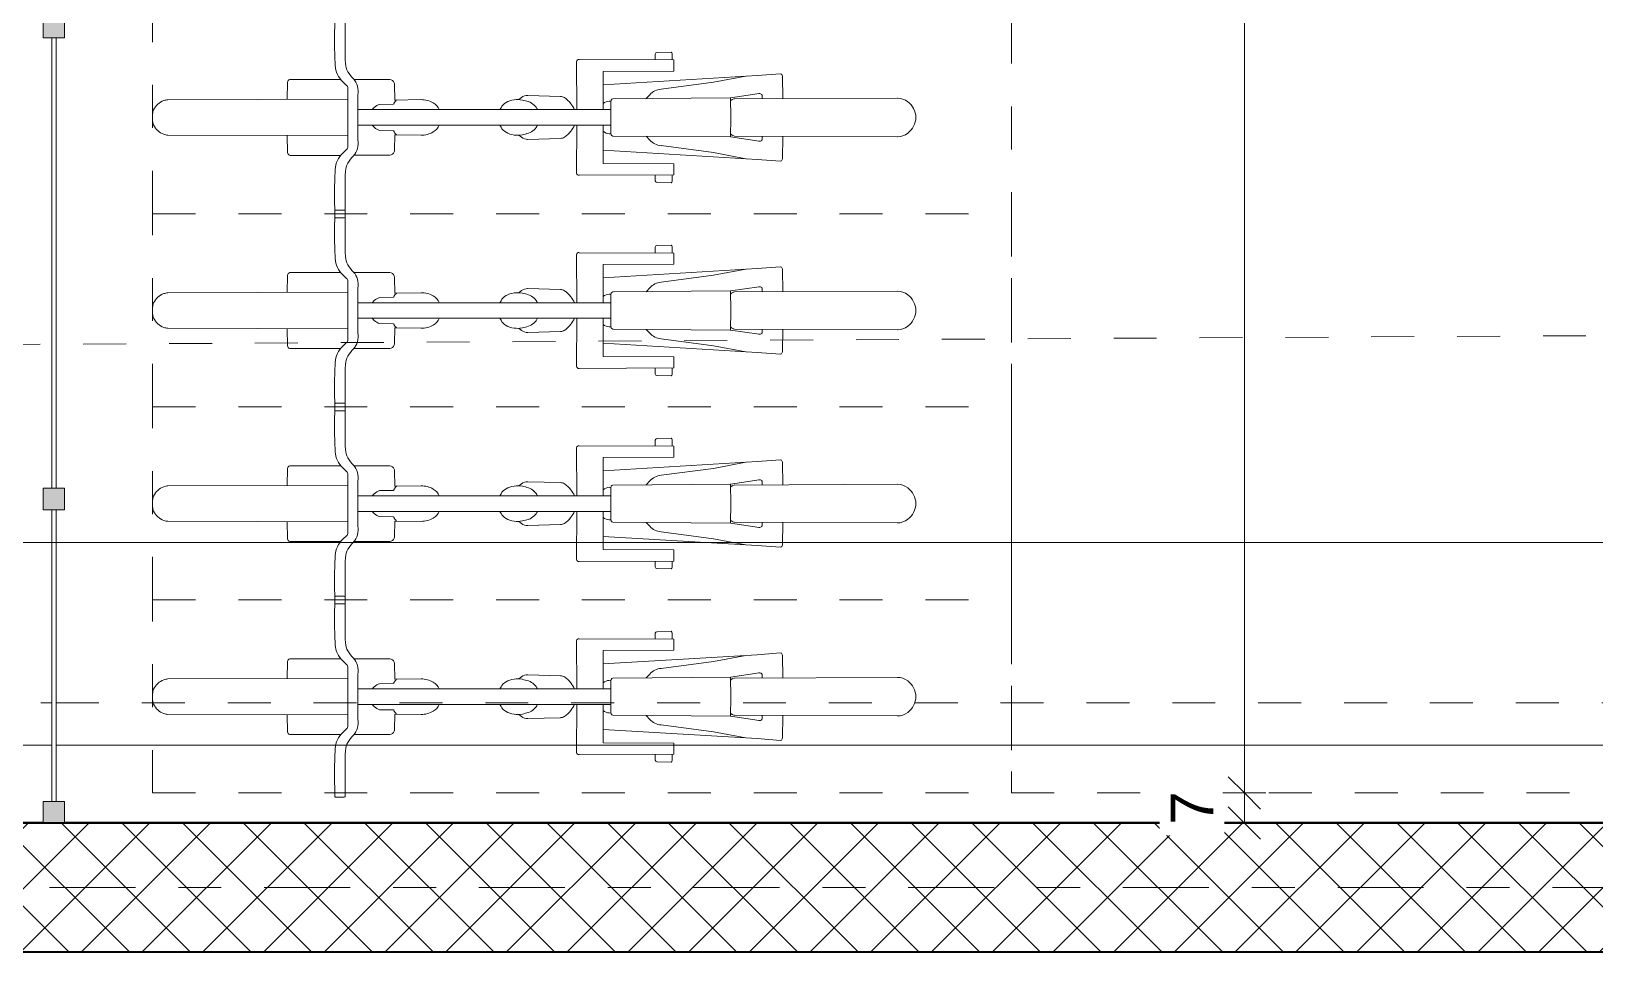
# Model space of a CAD drawing. Header units: metres. Extents: x -35.6 to 33, y -21.5 to 5.9.
# Drawn here: x 13.969 to 17.611, y -17.733 to -15.588 of the extents above; entities that cross this region are included whole.
import ezdxf

# ---------------------------------------------------------------- set-up
doc = ezdxf.new("R2010")
doc.units = ezdxf.units.M
for name, pattern in [('_Rasterlinie_', [0.375, 0.2, -0.05, 0.075, -0.05]), ('_Strichliert - Fein_', [0.15, 0.1, -0.05]), ('_Verdeckte Linien_', [0.15, 0.1, -0.05]), ('Gestrichelt', [0.1, 0.05, -0.05])]:
    doc.linetypes.add(name, pattern=pattern)
for name, color, linetype, lineweight in [('A-____-____-DIMS', 7, 'Continuous', 5), ('A-____-____-DIMS-50', 7, 'Continuous', 5), ('A-DETL-GENF-HDLN', 7, '_Verdeckte Linien_', 9), ('A-DETL-GENF-OTLN', 7, 'Continuous', 9), ('A-FLOR-____-OTLN', 7, 'Continuous', 9), ('A-GLAZ-CWMG-MCUT', 7, 'Continuous', 9), ('A-GLAZ-CWMG-OTLN', 7, 'Continuous', 9), ('A-WALL-____-MCUT', 7, 'Continuous', 35), ('A-WALL-____-PATT', 7, 'Continuous', 35), ('C-PRKG-____-HDLN', 7, '_Verdeckte Linien_', 9), ('C-PRKG-____-OTLN', 7, 'Continuous', 9), ('S-GRID-____-OTLN', 7, 'Continuous', 5)]:
    doc.layers.add(name, color=color, linetype=linetype, lineweight=lineweight)
doc.layers.add('A-DETL-____-OTLN', color=5, linetype='Continuous', lineweight=9, true_color=0x0000ff)
doc.styles.add('Arial', font='arial.ttf', dxfattribs={"height": 0.1})
doc.dimstyles.new('SUB_Rohbau_fein', dxfattribs={"dimscale": 0.3048, "dimtxt": 0.102026, "dimasz": 0.246063, "dimexe": 0.164042, "dimexo": 0.0625, "dimgap": 0.123031, "dimtad": 1, "dimdec": 1, "dimlfac": 100, "dimrnd": 0.5, "dimdsep": 46, "dimtxsty": 'Arial', "dimblk1": 'OBLIQUE', "dimblk2": 'OBLIQUE', "dimsah": 1, "dimcen": 0.09, "dimazin": 0, "dimtfac": 1, "dimtdec": 4, "dimtix": 1, "dimtmove": 0, "dimatfit": 3, "dimfxl": 0.164042, "dimfxlon": 1, "dimtvp": 1, "dimtfill": 1, "dimtolj": 1, "dimtzin": 0, "dimarcsym": 2})
doc.dimstyles.new('SUB_Rohbau_fein_1', dxfattribs={"dimscale": 0.3048, "dimtxt": 0.102026, "dimasz": 0.246063, "dimexe": 0.164042, "dimexo": 0.0625, "dimgap": 0.123031, "dimtad": 1, "dimrnd": 0.005, "dimzin": 0, "dimdsep": 46, "dimtxsty": 'Arial', "dimblk1": 'OBLIQUE', "dimblk2": 'OBLIQUE', "dimsah": 1, "dimcen": 0.09, "dimazin": 0, "dimtfac": 1, "dimtdec": 4, "dimtix": 1, "dimtmove": 0, "dimatfit": 3, "dimfxl": 0.164042, "dimfxlon": 1, "dimtvp": 1, "dimtfill": 1, "dimtolj": 1, "dimtzin": 0, "dimarcsym": 2})

# ---------------------------------------------------------------- blocks, each defined once
blk = doc.blocks.new('Fahrradstellplatz - Fahrradstellplatz-23763285--01_UG_OK_FFB_AF_ru')
at = {"layer": 'A-DETL-GENF-HDLN', "color": 253, "true_color": 0x999999}
for p, q in [((4.95, 2), (5.4, 2)), ((5.4, 2), (5.85, 2)), ((5.4, 0), (5.4, 2)), ((5.4, 0), (5.4, 2)), ((5.85, 2), (6.3, 2)), ((5.85, 0), (5.85, 2)), ((5.85, 0), (5.85, 2)), ((6.3, 2), (6.75, 2)), ((6.3, 0), (6.3, 2)), ((6.3, 0), (6.3, 2)), ((6.75, 0), (6.75, 2)), ((5.4, 0), (4.95, 0)), ((5.85, 0), (5.4, 0)), ((6.3, 0), (5.85, 0)), ((6.75, 0), (6.3, 0))]:
    blk.add_line(p, q, dxfattribs=at)
at = {"layer": 'A-DETL-GENF-OTLN', "color": 253, "true_color": 0x999999}
for p, q in [((5.1323, 1.3551), (5.1306, 1.7345)), ((5.2189, 1.3551), (5.2206, 1.7345)), ((5.5823, 1.3551), (5.5806, 1.7345)), ((5.6689, 1.3551), (5.6706, 1.7345)), ((6.0323, 1.3551), (6.0306, 1.7345)), ((6.1189, 1.3551), (6.1206, 1.7345)), ((6.4823, 1.3551), (6.4806, 1.7345)), ((6.5689, 1.3551), (6.5706, 1.7345)), ((5.0737, 1.4626), (5.0778, 1.408)), ((5.1318, 1.4679), (5.0793, 1.4669)), ((5.2194, 1.4679), (5.2719, 1.4669)), ((5.2775, 1.4626), (5.2734, 1.408)), ((5.5237, 1.4626), (5.5278, 1.408)), ((5.5818, 1.4679), (5.5293, 1.4669)), ((5.6694, 1.4679), (5.7219, 1.4669)), ((5.7275, 1.4626), (5.7234, 1.408)), ((5.9737, 1.4626), (5.9778, 1.408)), ((6.0318, 1.4679), (5.9793, 1.4669)), ((6.1194, 1.4679), (6.1719, 1.4669)), ((6.1775, 1.4626), (6.1734, 1.408)), ((6.4237, 1.4626), (6.4278, 1.408)), ((6.4818, 1.4679), (6.4293, 1.4669)), ((6.5694, 1.4679), (6.6219, 1.4669)), ((6.6275, 1.4626), (6.6234, 1.408)), ((5.0778, 1.408), (5.0993, 1.0493)), ((5.13, 1.3458), (5.1202, 1.4123)), ((5.1236, 1.4194), (5.132, 1.4194)), ((5.2276, 1.4194), (5.2192, 1.4194)), ((5.2212, 1.3458), (5.231, 1.4123)), ((5.2734, 1.408), (5.2519, 1.0493)), ((5.5278, 1.408), (5.5493, 1.0493)), ((5.58, 1.3458), (5.5702, 1.4123)), ((5.5736, 1.4194), (5.582, 1.4194)), ((5.6776, 1.4194), (5.6692, 1.4194)), ((5.6712, 1.3458), (5.681, 1.4123)), ((5.7234, 1.408), (5.7019, 1.0493)), ((5.9778, 1.408), (5.9993, 1.0493)), ((6.03, 1.3458), (6.0202, 1.4123)), ((6.0236, 1.4194), (6.032, 1.4194)), ((6.1276, 1.4194), (6.1192, 1.4194)), ((6.1212, 1.3458), (6.131, 1.4123)), ((6.1734, 1.408), (6.1519, 1.0493)), ((6.4278, 1.408), (6.4493, 1.0493)), ((6.48, 1.3458), (6.4702, 1.4123)), ((6.4736, 1.4194), (6.482, 1.4194)), ((6.5776, 1.4194), (6.5692, 1.4194)), ((6.5712, 1.3458), (6.581, 1.4123)), ((6.6234, 1.408), (6.6019, 1.0493)), ((5.0936, 1.3065), (5.0794, 1.3816)), ((5.1373, 1.3459), (5.135, 1.3486)), ((5.2139, 1.3459), (5.2161, 1.3486)), ((5.2576, 1.3065), (5.2718, 1.3816)), ((5.5436, 1.3065), (5.5294, 1.3816)), ((5.5873, 1.3459), (5.585, 1.3486)), ((5.6639, 1.3459), (5.6661, 1.3486)), ((5.7076, 1.3065), (5.7218, 1.3816)), ((5.9936, 1.3065), (5.9794, 1.3816)), ((6.0373, 1.3459), (6.035, 1.3486)), ((6.1139, 1.3459), (6.1161, 1.3486)), ((6.1576, 1.3065), (6.1718, 1.3816)), ((6.4436, 1.3065), (6.4294, 1.3816)), ((6.4873, 1.3459), (6.485, 1.3486)), ((6.5639, 1.3459), (6.5661, 1.3486)), ((6.6076, 1.3065), (6.6218, 1.3816)), ((5.13, 1.3458), (5.1756, 1.3465)), ((5.1323, 1.0716), (5.13, 1.3458)), ((5.1756, 1.3465), (5.2212, 1.3458)), ((5.2212, 1.3458), (5.2189, 1.0716)), ((5.58, 1.3458), (5.6256, 1.3465)), ((5.5823, 1.0716), (5.58, 1.3458)), ((5.6256, 1.3465), (5.6712, 1.3458)), ((5.6712, 1.3458), (5.6689, 1.0716)), ((6.03, 1.3458), (6.0756, 1.3465)), ((6.0323, 1.0716), (6.03, 1.3458)), ((6.0756, 1.3465), (6.1212, 1.3458)), ((6.1212, 1.3458), (6.1189, 1.0716)), ((6.48, 1.3458), (6.5256, 1.3465)), ((6.4823, 1.0716), (6.48, 1.3458)), ((6.5256, 1.3465), (6.5712, 1.3458)), ((6.5712, 1.3458), (6.5689, 1.0716)), ((5.1097, 1.1845), (5.0936, 1.3065)), ((5.2414, 1.1845), (5.2576, 1.3065)), ((5.5597, 1.1845), (5.5436, 1.3065)), ((5.6914, 1.1845), (5.7076, 1.3065)), ((6.0097, 1.1845), (5.9936, 1.3065)), ((6.1414, 1.1845), (6.1576, 1.3065)), ((6.4597, 1.1845), (6.4436, 1.3065)), ((6.5914, 1.1845), (6.6076, 1.3065)), ((5.0232, 1.2074), (5.0241, 1.1747)), ((5.0416, 1.2102), (5.0273, 1.21)), ((5.0408, 0.9937), (5.0417, 1.2142)), ((5.0417, 1.2142), (5.0675, 1.2142)), ((5.0675, 1.2142), (5.0683, 1.049)), ((5.2837, 1.2142), (5.2829, 1.049)), ((5.3095, 1.2142), (5.2837, 1.2142)), ((5.3104, 0.9937), (5.3095, 1.2142)), ((5.3095, 1.2102), (5.3239, 1.21)), ((5.328, 1.2074), (5.3271, 1.1747)), ((5.4732, 1.2074), (5.4741, 1.1747)), ((5.4916, 1.2102), (5.4773, 1.21)), ((5.4908, 0.9937), (5.4917, 1.2142)), ((5.4917, 1.2142), (5.5175, 1.2142)), ((5.5175, 1.2142), (5.5183, 1.049)), ((5.7337, 1.2142), (5.7329, 1.049)), ((5.7595, 1.2142), (5.7337, 1.2142)), ((5.7604, 0.9937), (5.7595, 1.2142)), ((5.7595, 1.2102), (5.7739, 1.21)), ((5.778, 1.2074), (5.7771, 1.1747)), ((5.9232, 1.2074), (5.9241, 1.1747)), ((5.9416, 1.2102), (5.9273, 1.21)), ((5.9408, 0.9937), (5.9417, 1.2142)), ((5.9417, 1.2142), (5.9675, 1.2142)), ((5.9675, 1.2142), (5.9683, 1.049)), ((6.1837, 1.2142), (6.1829, 1.049)), ((6.2095, 1.2142), (6.1837, 1.2142)), ((6.2104, 0.9937), (6.2095, 1.2142)), ((6.2095, 1.2102), (6.2239, 1.21)), ((6.228, 1.2074), (6.2271, 1.1747)), ((6.3732, 1.2074), (6.3741, 1.1747)), ((6.3916, 1.2102), (6.3773, 1.21)), ((6.3908, 0.9937), (6.3917, 1.2142)), ((6.3917, 1.2142), (6.4175, 1.2142)), ((6.4175, 1.2142), (6.4183, 1.049)), ((6.6337, 1.2142), (6.6329, 1.049)), ((6.6595, 1.2142), (6.6337, 1.2142)), ((6.6604, 0.9937), (6.6595, 1.2142)), ((6.6595, 1.2102), (6.6739, 1.21)), ((6.678, 1.2074), (6.6771, 1.1747)), ((5.0279, 1.1705), (5.0415, 1.1702)), ((5.3233, 1.1705), (5.3097, 1.1702)), ((5.4779, 1.1705), (5.4915, 1.1702)), ((5.7733, 1.1705), (5.7597, 1.1702)), ((5.9279, 1.1705), (5.9415, 1.1702)), ((6.2233, 1.1705), (6.2097, 1.1702)), ((6.3779, 1.1705), (6.3915, 1.1702)), ((6.6733, 1.1705), (6.6597, 1.1702)), ((5.1317, 1.1498), (5.1228, 1.1579)), ((5.2195, 1.1498), (5.2284, 1.1579)), ((5.5817, 1.1498), (5.5728, 1.1579)), ((5.6695, 1.1498), (5.6784, 1.1579)), ((6.0317, 1.1498), (6.0228, 1.1579)), ((6.1195, 1.1498), (6.1284, 1.1579)), ((6.4817, 1.1498), (6.4728, 1.1579)), ((6.5695, 1.1498), (6.5784, 1.1579)), ((5.1354, 1.0681), (5.1371, 1.0675)), ((5.1371, 1.0675), (5.1756, 1.0674)), ((5.1374, 1.0675), (5.1377, 1.0634)), ((5.1575, 1.0675), (5.1575, 0.478)), ((5.1756, 1.0674), (5.2141, 1.0675)), ((5.1937, 1.0675), (5.1937, 0.478)), ((5.2137, 1.0675), (5.2135, 1.0634)), ((5.2141, 1.0675), (5.2158, 1.0681)), ((5.5854, 1.0681), (5.5871, 1.0675)), ((5.5871, 1.0675), (5.6256, 1.0674)), ((5.5874, 1.0675), (5.5877, 1.0634)), ((5.6075, 1.0675), (5.6075, 0.478)), ((5.6256, 1.0674), (5.6641, 1.0675)), ((5.6437, 1.0675), (5.6437, 0.478)), ((5.6637, 1.0675), (5.6635, 1.0634)), ((5.6641, 1.0675), (5.6658, 1.0681)), ((6.0354, 1.0681), (6.0371, 1.0675)), ((6.0371, 1.0675), (6.0756, 1.0674)), ((6.0374, 1.0675), (6.0377, 1.0634)), ((6.0575, 1.0675), (6.0575, 0.478)), ((6.0756, 1.0674), (6.1141, 1.0675)), ((6.0937, 1.0675), (6.0937, 0.478)), ((6.1137, 1.0675), (6.1135, 1.0634)), ((6.1141, 1.0675), (6.1158, 1.0681)), ((6.4854, 1.0681), (6.4871, 1.0675)), ((6.4871, 1.0675), (6.5256, 1.0674)), ((6.4874, 1.0675), (6.4877, 1.0634)), ((6.5075, 1.0675), (6.5075, 0.478)), ((6.5256, 1.0674), (6.5641, 1.0675)), ((6.5437, 1.0675), (6.5437, 0.478)), ((6.5637, 1.0675), (6.5635, 1.0634)), ((6.5641, 1.0675), (6.5658, 1.0681)), ((5.0683, 1.049), (5.1575, 1.0497)), ((5.2829, 1.049), (5.1937, 1.0497)), ((5.5183, 1.049), (5.6075, 1.0497)), ((5.7329, 1.049), (5.6437, 1.0497)), ((5.9683, 1.049), (6.0575, 1.0497)), ((6.1829, 1.049), (6.0937, 1.0497)), ((6.4183, 1.049), (6.5075, 1.0497)), ((6.6329, 1.049), (6.5437, 1.0497)), ((5.1575, 0.9883), (5.0457, 0.9872)), ((5.1937, 0.9883), (5.3055, 0.9872)), ((5.6075, 0.9883), (5.4957, 0.9872)), ((5.6437, 0.9883), (5.7555, 0.9872)), ((6.0575, 0.9883), (5.9457, 0.9872)), ((6.0937, 0.9883), (6.2055, 0.9872)), ((6.5075, 0.9883), (6.3957, 0.9872)), ((6.5437, 0.9883), (6.6555, 0.9872)), ((5.1245, 0.8735), (5.1267, 0.95)), ((5.2267, 0.8735), (5.2245, 0.95)), ((5.5745, 0.8735), (5.5767, 0.95)), ((5.6767, 0.8735), (5.6745, 0.95)), ((6.0245, 0.8735), (6.0267, 0.95)), ((6.1267, 0.8735), (6.1245, 0.95)), ((6.4745, 0.8735), (6.4767, 0.95)), ((6.5767, 0.8735), (6.5745, 0.95)), ((5.1341, 0.8532), (5.1292, 0.8592)), ((5.2171, 0.8532), (5.222, 0.8592)), ((5.5841, 0.8532), (5.5792, 0.8592)), ((5.6671, 0.8532), (5.672, 0.8592)), ((6.0341, 0.8532), (6.0292, 0.8592)), ((6.1171, 0.8532), (6.122, 0.8592)), ((6.4841, 0.8532), (6.4792, 0.8592)), ((6.5671, 0.8532), (6.572, 0.8592)), ((5.1575, 0.809), (5.1529, 0.8114)), ((5.1937, 0.809), (5.1983, 0.8114)), ((5.6075, 0.809), (5.6029, 0.8114)), ((5.6437, 0.809), (5.6483, 0.8114)), ((6.0575, 0.809), (6.0529, 0.8114)), ((6.0937, 0.809), (6.0983, 0.8114)), ((6.5075, 0.809), (6.5029, 0.8114)), ((6.5437, 0.809), (6.5483, 0.8114)), ((5.135, 0.564), (5.1342, 0.6253)), ((5.2162, 0.564), (5.217, 0.6253)), ((5.585, 0.564), (5.5842, 0.6253)), ((5.6662, 0.564), (5.667, 0.6253)), ((6.035, 0.564), (6.0342, 0.6253)), ((6.1162, 0.564), (6.117, 0.6253)), ((6.485, 0.564), (6.4842, 0.6253)), ((6.5662, 0.564), (6.567, 0.6253)), ((5.0874, 0.469), (5.0874, 0.5492)), ((5.0992, 0.5633), (5.135, 0.564)), ((5.1349, 0.5677), (5.1376, 0.5655)), ((5.1453, 0.5287), (5.1447, 0.5614)), ((5.2059, 0.5287), (5.2065, 0.5614)), ((5.2163, 0.5677), (5.2136, 0.5655)), ((5.252, 0.5633), (5.2162, 0.564)), ((5.2638, 0.469), (5.2638, 0.5492)), ((5.5374, 0.469), (5.5374, 0.5492)), ((5.5492, 0.5633), (5.585, 0.564)), ((5.5849, 0.5677), (5.5876, 0.5655)), ((5.5953, 0.5287), (5.5947, 0.5614)), ((5.6559, 0.5287), (5.6565, 0.5614)), ((5.6663, 0.5677), (5.6636, 0.5655)), ((5.702, 0.5633), (5.6662, 0.564)), ((5.7138, 0.469), (5.7138, 0.5492)), ((5.9874, 0.469), (5.9874, 0.5492)), ((5.9992, 0.5633), (6.035, 0.564)), ((6.0349, 0.5677), (6.0376, 0.5655)), ((6.0453, 0.5287), (6.0447, 0.5614)), ((6.1059, 0.5287), (6.1065, 0.5614)), ((6.1163, 0.5677), (6.1136, 0.5655)), ((6.152, 0.5633), (6.1162, 0.564)), ((6.1638, 0.469), (6.1638, 0.5492)), ((6.4374, 0.469), (6.4374, 0.5492)), ((6.4492, 0.5633), (6.485, 0.564)), ((6.4849, 0.5677), (6.4876, 0.5655)), ((6.4953, 0.5287), (6.4947, 0.5614)), ((6.5559, 0.5287), (6.5565, 0.5614)), ((6.5663, 0.5677), (6.5636, 0.5655)), ((6.602, 0.5633), (6.5662, 0.564)), ((6.6138, 0.469), (6.6138, 0.5492)), ((5.1575, 0.5111), (5.1526, 0.516)), ((5.1937, 0.5111), (5.1986, 0.516)), ((5.6075, 0.5111), (5.6026, 0.516)), ((5.6437, 0.5111), (5.6486, 0.516)), ((6.0575, 0.5111), (6.0526, 0.516)), ((6.0937, 0.5111), (6.0986, 0.516)), ((6.5075, 0.5111), (6.5026, 0.516)), ((6.5437, 0.5111), (6.5486, 0.516)), ((5.1756, 0.4779), (5.1232, 0.4781)), ((5.228, 0.4781), (5.1756, 0.4779)), ((5.6256, 0.4779), (5.5732, 0.4781)), ((5.678, 0.4781), (5.6256, 0.4779)), ((6.0756, 0.4779), (6.0232, 0.4781)), ((6.128, 0.4781), (6.0756, 0.4779)), ((6.5256, 0.4779), (6.4732, 0.4781)), ((6.578, 0.4781), (6.5256, 0.4779)), ((4.9445, 0.4488), (5.0404, 0.4486)), ((5.0404, 0.4486), (5.0501, 0.4491)), ((5.0872, 0.3193), (5.0872, 0.4382)), ((5.1016, 0.4527), (5.0924, 0.443)), ((5.1104, 0.4549), (5.1756, 0.4547)), ((5.1343, 0.0357), (5.1331, 0.4548)), ((5.1756, 0.4547), (5.2408, 0.4549)), ((5.2169, 0.0357), (5.2181, 0.4548)), ((5.2496, 0.4527), (5.2588, 0.443)), ((5.264, 0.3193), (5.264, 0.4382)), ((5.3108, 0.4486), (5.3011, 0.4491)), ((5.4067, 0.4488), (5.3108, 0.4486)), ((5.3917, 0.4263), (5.3917, 0.4463)), ((5.3945, 0.4488), (5.4904, 0.4486)), ((5.4095, 0.4263), (5.4095, 0.4463)), ((5.4904, 0.4486), (5.5001, 0.4491)), ((5.5372, 0.3193), (5.5372, 0.4382)), ((5.5516, 0.4527), (5.5424, 0.443)), ((5.5604, 0.4549), (5.6256, 0.4547)), ((5.5843, 0.0357), (5.5831, 0.4548)), ((5.6256, 0.4547), (5.6908, 0.4549)), ((5.6669, 0.0357), (5.6681, 0.4548)), ((5.6996, 0.4527), (5.7088, 0.443)), ((5.714, 0.3193), (5.714, 0.4382)), ((5.7608, 0.4486), (5.7511, 0.4491)), ((5.8567, 0.4488), (5.7608, 0.4486)), ((5.8417, 0.4263), (5.8417, 0.4463)), ((5.8445, 0.4488), (5.9404, 0.4486)), ((5.8595, 0.4263), (5.8595, 0.4463)), ((5.9404, 0.4486), (5.9501, 0.4491)), ((5.9872, 0.3193), (5.9872, 0.4382)), ((6.0016, 0.4527), (5.9924, 0.443)), ((6.0104, 0.4549), (6.0756, 0.4547)), ((6.0343, 0.0357), (6.0331, 0.4548)), ((6.0756, 0.4547), (6.1408, 0.4549)), ((6.1169, 0.0357), (6.1181, 0.4548)), ((6.1496, 0.4527), (6.1588, 0.443)), ((6.164, 0.3193), (6.164, 0.4382)), ((6.2108, 0.4486), (6.2011, 0.4491)), ((6.3067, 0.4488), (6.2108, 0.4486)), ((6.2917, 0.4263), (6.2917, 0.4463)), ((6.2945, 0.4488), (6.3904, 0.4486)), ((6.3095, 0.4263), (6.3095, 0.4463)), ((6.3904, 0.4486), (6.4001, 0.4491)), ((6.4372, 0.3193), (6.4372, 0.4382)), ((6.4516, 0.4527), (6.4424, 0.443)), ((6.4604, 0.4549), (6.5256, 0.4547)), ((6.4843, 0.0357), (6.4831, 0.4548)), ((6.5256, 0.4547), (6.5908, 0.4549)), ((6.5669, 0.0357), (6.5681, 0.4548)), ((6.5996, 0.4527), (6.6088, 0.443)), ((6.614, 0.3193), (6.614, 0.4382)), ((6.6608, 0.4486), (6.6511, 0.4491)), ((6.7567, 0.4488), (6.6608, 0.4486)), ((6.7595, 0.4263), (6.7595, 0.4463)), ((4.9952, 0.4238), (4.9448, 0.4242)), ((5.356, 0.4238), (5.4064, 0.4242)), ((5.4452, 0.4238), (5.3948, 0.4242)), ((5.806, 0.4238), (5.8564, 0.4242)), ((5.8952, 0.4238), (5.8448, 0.4242)), ((6.256, 0.4238), (6.3064, 0.4242)), ((6.3452, 0.4238), (6.2948, 0.4242)), ((6.706, 0.4238), (6.7564, 0.4242)), ((5.1335, 0.3133), (5.0936, 0.3144)), ((5.2177, 0.3133), (5.2576, 0.3144)), ((5.5835, 0.3133), (5.5436, 0.3144)), ((5.6677, 0.3133), (5.7076, 0.3144)), ((6.0335, 0.3133), (5.9936, 0.3144)), ((6.1177, 0.3133), (6.1576, 0.3144)), ((6.4835, 0.3133), (6.4436, 0.3144)), ((6.5677, 0.3133), (6.6076, 0.3144)), ((5.1681, 0), (5.1756, 0)), ((5.1756, 0), (5.1831, 0)), ((5.6181, 0), (5.6256, 0)), ((5.6256, 0), (5.6331, 0)), ((6.0681, 0), (6.0756, 0)), ((6.0756, 0), (6.0831, 0)), ((6.5181, 0), (6.5256, 0)), ((6.5256, 0), (6.5331, 0))]:
    blk.add_line(p, q, dxfattribs=at)
for centre, radius, start, end in [((5.1694, 1.7346), 0.0388, 141.5969, 180.2571), ((5.1808, 1.7256), 0.0534, 118.8234, 141.5969), ((5.1757, 1.7348), 0.0429, 90.2027, 118.8234), ((5.1754, 1.7348), 0.0429, 61.1766, 89.7973), ((5.1704, 1.7256), 0.0534, 38.4031, 61.1766), ((5.1818, 1.7346), 0.0388, 359.7429, 38.4031), ((5.6194, 1.7346), 0.0388, 141.5969, 180.2571), ((5.6308, 1.7256), 0.0534, 118.8234, 141.5969), ((5.6257, 1.7348), 0.0429, 90.2027, 118.8234), ((5.6254, 1.7348), 0.0429, 61.1766, 89.7973), ((5.6204, 1.7256), 0.0534, 38.4031, 61.1766), ((5.6318, 1.7346), 0.0388, 359.7429, 38.4031), ((6.0694, 1.7346), 0.0388, 141.5969, 180.2571), ((6.0808, 1.7256), 0.0534, 118.8234, 141.5969), ((6.0757, 1.7348), 0.0429, 90.2027, 118.8234), ((6.0754, 1.7348), 0.0429, 61.1766, 89.7973), ((6.0704, 1.7256), 0.0534, 38.4031, 61.1766), ((6.0818, 1.7346), 0.0388, 359.7429, 38.4031), ((6.5194, 1.7346), 0.0388, 141.5969, 180.2571), ((6.5308, 1.7256), 0.0534, 118.8234, 141.5969), ((6.5257, 1.7348), 0.0429, 90.2027, 118.8234), ((6.5254, 1.7348), 0.0429, 61.1766, 89.7973), ((6.5204, 1.7256), 0.0534, 38.4031, 61.1766), ((6.5318, 1.7346), 0.0388, 359.7429, 38.4031), ((5.0795, 1.4608), 0.00606, 91.0937, 163.2001), ((5.2717, 1.4608), 0.00606, 16.7999, 88.9063), ((5.5295, 1.4608), 0.00606, 91.0937, 163.2001), ((5.7217, 1.4608), 0.00606, 16.7999, 88.9063), ((5.9795, 1.4608), 0.00606, 91.0937, 163.2001), ((6.1717, 1.4608), 0.00606, 16.7999, 88.9063), ((6.4295, 1.4608), 0.00606, 91.0937, 163.2001), ((6.6217, 1.4608), 0.00606, 16.7999, 88.9063), ((5.1282, 1.4134), 0.00806, 139.5195, 188.3681), ((5.1236, 1.4174), 0.00199, 89.2163, 139.5195), ((5.2276, 1.4174), 0.00199, 40.4805, 90.7837), ((5.223, 1.4134), 0.00806, 351.6319, 40.4805), ((5.5782, 1.4134), 0.00806, 139.5195, 188.3681), ((5.5736, 1.4174), 0.00199, 89.2163, 139.5195), ((5.6776, 1.4174), 0.00199, 40.4805, 90.7837), ((5.673, 1.4134), 0.00806, 351.6319, 40.4805), ((6.0282, 1.4134), 0.00806, 139.5195, 188.3681), ((6.0236, 1.4174), 0.00199, 89.2163, 139.5195), ((6.1276, 1.4174), 0.00199, 40.4805, 90.7837), ((6.123, 1.4134), 0.00806, 351.6319, 40.4805), ((6.4782, 1.4134), 0.00806, 139.5195, 188.3681), ((6.4736, 1.4174), 0.00199, 89.2163, 139.5195), ((6.5776, 1.4174), 0.00199, 40.4805, 90.7837), ((6.573, 1.4134), 0.00806, 351.6319, 40.4805), ((5.1439, 1.3562), 0.0117, 185.1134, 220.3907), ((5.2073, 1.3562), 0.0117, 319.6093, 354.8866), ((5.5939, 1.3562), 0.0117, 185.1134, 220.3907), ((5.6573, 1.3562), 0.0117, 319.6093, 354.8866), ((6.0439, 1.3562), 0.0117, 185.1134, 220.3907), ((6.1073, 1.3562), 0.0117, 319.6093, 354.8866), ((6.4939, 1.3562), 0.0117, 185.1134, 220.3907), ((6.5573, 1.3562), 0.0117, 319.6093, 354.8866), ((5.0274, 1.2054), 0.00464, 90.4692, 154.4859), ((5.3238, 1.2054), 0.00464, 25.5141, 89.5308), ((5.4774, 1.2054), 0.00464, 90.4692, 154.4859), ((5.7738, 1.2054), 0.00464, 25.5141, 89.5308), ((5.9274, 1.2054), 0.00464, 90.4692, 154.4859), ((6.2238, 1.2054), 0.00464, 25.5141, 89.5308), ((6.3774, 1.2054), 0.00464, 90.4692, 154.4859), ((6.6738, 1.2054), 0.00464, 25.5141, 89.5308), ((5.0285, 1.1749), 0.00438, 181.6744, 261.5061), ((5.1508, 1.1882), 0.0413, 185.2207, 227.2443), ((5.2004, 1.1882), 0.0413, 312.7557, 354.7793), ((5.3227, 1.1749), 0.00438, 278.4939, 358.3256), ((5.4785, 1.1749), 0.00438, 181.6744, 261.5061), ((5.6008, 1.1882), 0.0413, 185.2207, 227.2443), ((5.6504, 1.1882), 0.0413, 312.7557, 354.7793), ((5.7727, 1.1749), 0.00438, 278.4939, 358.3256), ((5.9285, 1.1749), 0.00438, 181.6744, 261.5061), ((6.0508, 1.1882), 0.0413, 185.2207, 227.2443), ((6.1004, 1.1882), 0.0413, 312.7557, 354.7793), ((6.2227, 1.1749), 0.00438, 278.4939, 358.3256), ((6.3785, 1.1749), 0.00438, 181.6744, 261.5061), ((6.5008, 1.1882), 0.0413, 185.2207, 227.2443), ((6.5504, 1.1882), 0.0413, 312.7557, 354.7793), ((6.6727, 1.1749), 0.00438, 278.4939, 358.3256), ((5.137, 1.0727), 0.00483, 193.2596, 250.1257), ((5.1604, 1.0646), 0.0228, 183.0499, 221.2324), ((5.1908, 1.0646), 0.0228, 318.7676, 356.9501), ((5.2142, 1.0727), 0.00483, 289.8743, 346.7404), ((5.587, 1.0727), 0.00483, 193.2596, 250.1257), ((5.6104, 1.0646), 0.0228, 183.0499, 221.2324), ((5.6408, 1.0646), 0.0228, 318.7676, 356.9501), ((5.6642, 1.0727), 0.00483, 289.8743, 346.7404), ((6.037, 1.0727), 0.00483, 193.2596, 250.1257), ((6.0604, 1.0646), 0.0228, 183.0499, 221.2324), ((6.0908, 1.0646), 0.0228, 318.7676, 356.9501), ((6.1142, 1.0727), 0.00483, 289.8743, 346.7404), ((6.487, 1.0727), 0.00483, 193.2596, 250.1257), ((6.5104, 1.0646), 0.0228, 183.0499, 221.2324), ((6.5408, 1.0646), 0.0228, 318.7676, 356.9501), ((6.5642, 1.0727), 0.00483, 289.8743, 346.7404), ((5.0456, 0.9923), 0.00508, 164.2179, 270.5532), ((5.3055, 0.9923), 0.00508, 269.4468, 15.7821), ((5.4956, 0.9923), 0.00508, 164.2179, 270.5532), ((5.7555, 0.9923), 0.00508, 269.4468, 15.7821), ((5.9456, 0.9923), 0.00508, 164.2179, 270.5532), ((6.2055, 0.9923), 0.00508, 269.4468, 15.7821), ((6.3956, 0.9923), 0.00508, 164.2179, 270.5532), ((6.6555, 0.9923), 0.00508, 269.4468, 15.7821), ((5.1443, 0.9495), 0.0176, 147.5068, 178.3381), ((5.1778, 0.9281), 0.0574, 126.5019, 147.5068), ((5.2038, 0.893), 0.1011, 117.2613, 126.5019), ((5.1474, 0.893), 0.1011, 53.4981, 62.7387), ((5.1734, 0.9281), 0.0574, 32.4932, 53.4981), ((5.2069, 0.9495), 0.0176, 1.6619, 32.4932), ((5.5943, 0.9495), 0.0176, 147.5068, 178.3381), ((5.6278, 0.9281), 0.0574, 126.5019, 147.5068), ((5.6538, 0.893), 0.1011, 117.2613, 126.5019), ((5.5974, 0.893), 0.1011, 53.4981, 62.7387), ((5.6234, 0.9281), 0.0574, 32.4932, 53.4981), ((5.6569, 0.9495), 0.0176, 1.6619, 32.4932), ((6.0443, 0.9495), 0.0176, 147.5068, 178.3381), ((6.0778, 0.9281), 0.0574, 126.5019, 147.5068), ((6.1038, 0.893), 0.1011, 117.2613, 126.5019), ((6.0474, 0.893), 0.1011, 53.4981, 62.7387), ((6.0734, 0.9281), 0.0574, 32.4932, 53.4981), ((6.1069, 0.9495), 0.0176, 1.6619, 32.4932), ((6.4943, 0.9495), 0.0176, 147.5068, 178.3381), ((6.5278, 0.9281), 0.0574, 126.5019, 147.5068), ((6.5538, 0.893), 0.1011, 117.2613, 126.5019), ((6.4974, 0.893), 0.1011, 53.4981, 62.7387), ((6.5234, 0.9281), 0.0574, 32.4932, 53.4981), ((6.5569, 0.9495), 0.0176, 1.6619, 32.4932), ((5.246, 0.8388), 0.1131, 161.1879, 168.5086), ((5.1736, 0.8634), 0.0367, 136.3239, 161.1879), ((5.1711, 0.8658), 0.0333, 114.1511, 136.3239), ((5.1801, 0.8658), 0.0333, 43.6761, 65.8489), ((5.1776, 0.8634), 0.0367, 18.8121, 43.6761), ((5.1052, 0.8388), 0.1131, 11.4914, 18.8121), ((5.696, 0.8388), 0.1131, 161.1879, 168.5086), ((5.6236, 0.8634), 0.0367, 136.3239, 161.1879), ((5.6211, 0.8658), 0.0333, 114.1511, 136.3239), ((5.6301, 0.8658), 0.0333, 43.6761, 65.8489), ((5.6276, 0.8634), 0.0367, 18.8121, 43.6761), ((5.5552, 0.8388), 0.1131, 11.4914, 18.8121), ((6.146, 0.8388), 0.1131, 161.1879, 168.5086), ((6.0736, 0.8634), 0.0367, 136.3239, 161.1879), ((6.0711, 0.8658), 0.0333, 114.1511, 136.3239), ((6.0801, 0.8658), 0.0333, 43.6761, 65.8489), ((6.0776, 0.8634), 0.0367, 18.8121, 43.6761), ((6.0052, 0.8388), 0.1131, 11.4914, 18.8121), ((6.596, 0.8388), 0.1131, 161.1879, 168.5086), ((6.5236, 0.8634), 0.0367, 136.3239, 161.1879), ((6.5211, 0.8658), 0.0333, 114.1511, 136.3239), ((6.5301, 0.8658), 0.0333, 43.6761, 65.8489), ((6.5276, 0.8634), 0.0367, 18.8121, 43.6761), ((6.4552, 0.8388), 0.1131, 11.4914, 18.8121), ((5.1462, 0.8728), 0.0217, 178.2161, 218.6857), ((5.1901, 0.8501), 0.0561, 168.5086, 208.7294), ((5.1611, 0.8501), 0.0561, 331.2706, 11.4914), ((5.205, 0.8728), 0.0217, 321.3143, 1.7839), ((5.5962, 0.8728), 0.0217, 178.2161, 218.6857), ((5.6401, 0.8501), 0.0561, 168.5086, 208.7294), ((5.6111, 0.8501), 0.0561, 331.2706, 11.4914), ((5.655, 0.8728), 0.0217, 321.3143, 1.7839), ((6.0462, 0.8728), 0.0217, 178.2161, 218.6857), ((6.0901, 0.8501), 0.0561, 168.5086, 208.7294), ((6.0611, 0.8501), 0.0561, 331.2706, 11.4914), ((6.105, 0.8728), 0.0217, 321.3143, 1.7839), ((6.4962, 0.8728), 0.0217, 178.2161, 218.6857), ((6.5401, 0.8501), 0.0561, 168.5086, 208.7294), ((6.5111, 0.8501), 0.0561, 331.2706, 11.4914), ((6.555, 0.8728), 0.0217, 321.3143, 1.7839), ((5.1664, 0.8372), 0.0291, 208.7294, 242.3562), ((5.1847, 0.8372), 0.0291, 297.6438, 331.2706), ((5.6164, 0.8372), 0.0291, 208.7294, 242.3562), ((5.6347, 0.8372), 0.0291, 297.6438, 331.2706), ((6.0664, 0.8372), 0.0291, 208.7294, 242.3562), ((6.0847, 0.8372), 0.0291, 297.6438, 331.2706), ((6.5164, 0.8372), 0.0291, 208.7294, 242.3562), ((6.5347, 0.8372), 0.0291, 297.6438, 331.2706), ((5.1702, 0.6369), 0.033, 113.0393, 149.4774), ((5.181, 0.6369), 0.033, 30.5226, 66.9607), ((5.6202, 0.6369), 0.033, 113.0393, 149.4774), ((5.631, 0.6369), 0.033, 30.5226, 66.9607), ((6.0702, 0.6369), 0.033, 113.0393, 149.4774), ((6.081, 0.6369), 0.033, 30.5226, 66.9607), ((6.5202, 0.6369), 0.033, 113.0393, 149.4774), ((6.531, 0.6369), 0.033, 30.5226, 66.9607), ((5.1888, 0.626), 0.0546, 149.4774, 180.6909), ((5.1624, 0.626), 0.0546, 359.3091, 30.5226), ((5.6388, 0.626), 0.0546, 149.4774, 180.6909), ((5.6124, 0.626), 0.0546, 359.3091, 30.5226), ((6.0888, 0.626), 0.0546, 149.4774, 180.6909), ((6.0624, 0.626), 0.0546, 359.3091, 30.5226), ((6.5388, 0.626), 0.0546, 149.4774, 180.6909), ((6.5124, 0.626), 0.0546, 359.3091, 30.5226), ((5.0997, 0.551), 0.0125, 128.2192, 188.3038), ((5.0991, 0.5518), 0.0115, 89.7991, 128.2192), ((5.152, 0.5825), 0.0223, 229.8575, 251.052), ((5.1992, 0.5825), 0.0223, 288.948, 310.1425), ((5.2521, 0.5518), 0.0115, 51.7808, 90.2009), ((5.2515, 0.551), 0.0125, 351.6962, 51.7808), ((5.5497, 0.551), 0.0125, 128.2192, 188.3038), ((5.5491, 0.5518), 0.0115, 89.7991, 128.2192), ((5.602, 0.5825), 0.0223, 229.8575, 251.052), ((5.6492, 0.5825), 0.0223, 288.948, 310.1425), ((5.7021, 0.5518), 0.0115, 51.7808, 90.2009), ((5.7015, 0.551), 0.0125, 351.6962, 51.7808), ((5.9997, 0.551), 0.0125, 128.2192, 188.3038), ((5.9991, 0.5518), 0.0115, 89.7991, 128.2192), ((6.052, 0.5825), 0.0223, 229.8575, 251.052), ((6.0992, 0.5825), 0.0223, 288.948, 310.1425), ((6.1521, 0.5518), 0.0115, 51.7808, 90.2009), ((6.1515, 0.551), 0.0125, 351.6962, 51.7808), ((6.4497, 0.551), 0.0125, 128.2192, 188.3038), ((6.4491, 0.5518), 0.0115, 89.7991, 128.2192), ((6.502, 0.5825), 0.0223, 229.8575, 251.052), ((6.5492, 0.5825), 0.0223, 288.948, 310.1425), ((6.6021, 0.5518), 0.0115, 51.7808, 90.2009), ((6.6015, 0.551), 0.0125, 351.6962, 51.7808), ((5.1718, 0.5354), 0.0273, 194.1816, 225.3541), ((5.1794, 0.5354), 0.0273, 314.6459, 345.8184), ((5.6218, 0.5354), 0.0273, 194.1816, 225.3541), ((5.6294, 0.5354), 0.0273, 314.6459, 345.8184), ((6.0718, 0.5354), 0.0273, 194.1816, 225.3541), ((6.0794, 0.5354), 0.0273, 314.6459, 345.8184), ((6.5218, 0.5354), 0.0273, 194.1816, 225.3541), ((6.5294, 0.5354), 0.0273, 314.6459, 345.8184), ((5.1105, 0.4431), 0.0347, 102.9222, 134.8059), ((5.1164, 0.4178), 0.0607, 83.5208, 102.9222), ((5.2348, 0.4178), 0.0607, 77.0778, 96.4792), ((5.2406, 0.4431), 0.0347, 45.1941, 77.0778), ((5.5605, 0.4431), 0.0347, 102.9222, 134.8059), ((5.5664, 0.4178), 0.0607, 83.5208, 102.9222), ((5.6848, 0.4178), 0.0607, 77.0778, 96.4792), ((5.6906, 0.4431), 0.0347, 45.1941, 77.0778), ((6.0105, 0.4431), 0.0347, 102.9222, 134.8059), ((6.0164, 0.4178), 0.0607, 83.5208, 102.9222), ((6.1348, 0.4178), 0.0607, 77.0778, 96.4792), ((6.1406, 0.4431), 0.0347, 45.1941, 77.0778), ((6.4605, 0.4431), 0.0347, 102.9222, 134.8059), ((6.4664, 0.4178), 0.0607, 83.5208, 102.9222), ((6.5848, 0.4178), 0.0607, 77.0778, 96.4792), ((6.5906, 0.4431), 0.0347, 45.1941, 77.0778), ((5.048, 0.491), 0.0419, 272.8793, 300.1335), ((5.0512, 0.482), 0.0567, 273.4273, 316.6249), ((5.0269, 0.5273), 0.0839, 300.1335, 314.8059), ((5.1103, 0.4364), 0.0186, 89.7864, 118.0605), ((5.2409, 0.4364), 0.0186, 61.9395, 90.2136), ((5.3, 0.482), 0.0567, 223.3751, 266.5727), ((5.3243, 0.5273), 0.0839, 225.1941, 239.8665), ((5.3032, 0.491), 0.0419, 239.8665, 267.1207), ((5.3942, 0.4463), 0.00251, 83.5873, 180), ((5.4069, 0.4463), 0.00251, 0, 96.4127), ((5.498, 0.491), 0.0419, 272.8793, 300.1335), ((5.5012, 0.482), 0.0567, 273.4273, 316.6249), ((5.4769, 0.5273), 0.0839, 300.1335, 314.8059), ((5.5603, 0.4364), 0.0186, 89.7864, 118.0605), ((5.6909, 0.4364), 0.0186, 61.9395, 90.2136), ((5.75, 0.482), 0.0567, 223.3751, 266.5727), ((5.7743, 0.5273), 0.0839, 225.1941, 239.8665), ((5.7532, 0.491), 0.0419, 239.8665, 267.1207), ((5.8442, 0.4463), 0.00251, 83.5873, 180), ((5.8569, 0.4463), 0.00251, 0, 96.4127), ((5.948, 0.491), 0.0419, 272.8793, 300.1335), ((5.9512, 0.482), 0.0567, 273.4273, 316.6249), ((5.9269, 0.5273), 0.0839, 300.1335, 314.8059), ((6.0103, 0.4364), 0.0186, 89.7864, 118.0605), ((6.1409, 0.4364), 0.0186, 61.9395, 90.2136), ((6.2, 0.482), 0.0567, 223.3751, 266.5727), ((6.2243, 0.5273), 0.0839, 225.1941, 239.8665), ((6.2032, 0.491), 0.0419, 239.8665, 267.1207), ((6.2942, 0.4463), 0.00251, 83.5873, 180), ((6.3069, 0.4463), 0.00251, 0, 96.4127), ((6.398, 0.491), 0.0419, 272.8793, 300.1335), ((6.4012, 0.482), 0.0567, 273.4273, 316.6249), ((6.3769, 0.5273), 0.0839, 300.1335, 314.8059), ((6.4603, 0.4364), 0.0186, 89.7864, 118.0605), ((6.5909, 0.4364), 0.0186, 61.9395, 90.2136), ((6.65, 0.482), 0.0567, 223.3751, 266.5727), ((6.6743, 0.5273), 0.0839, 225.1941, 239.8665), ((6.6532, 0.491), 0.0419, 239.8665, 267.1207), ((6.7569, 0.4463), 0.00251, 0, 96.4127), ((5.0001, 1.3361), 0.9124, 269.6923, 273.4273), ((5.3511, 1.3361), 0.9124, 266.5727, 270.3077), ((5.3948, 0.4274), 0.00327, 199.6166, 269.5389), ((5.4064, 0.4274), 0.00327, 270.4611, 340.3834), ((5.4501, 1.3361), 0.9124, 269.6923, 273.4273), ((5.8011, 1.3361), 0.9124, 266.5727, 270.3077), ((5.8448, 0.4274), 0.00327, 199.6166, 269.5389), ((5.8564, 0.4274), 0.00327, 270.4611, 340.3834), ((5.9001, 1.3361), 0.9124, 269.6923, 273.4273), ((6.2511, 1.3361), 0.9124, 266.5727, 270.3077), ((6.2948, 0.4274), 0.00327, 199.6166, 269.5389), ((6.3064, 0.4274), 0.00327, 270.4611, 340.3834), ((6.3501, 1.3361), 0.9124, 269.6923, 273.4273), ((6.7011, 1.3361), 0.9124, 266.5727, 270.3077), ((6.7564, 0.4274), 0.00327, 270.4611, 340.3834), ((5.0938, 0.3212), 0.00683, 196.6805, 268.4014), ((5.2574, 0.3212), 0.00683, 271.5986, 343.3195), ((5.5438, 0.3212), 0.00683, 196.6805, 268.4014), ((5.7074, 0.3212), 0.00683, 271.5986, 343.3195), ((5.9938, 0.3212), 0.00683, 196.6805, 268.4014), ((6.1574, 0.3212), 0.00683, 271.5986, 343.3195), ((6.4438, 0.3212), 0.00683, 196.6805, 268.4014), ((6.6074, 0.3212), 0.00683, 271.5986, 343.3195), ((5.1747, 0.0394), 0.0406, 185.2642, 198.9471), ((5.1753, 0.0396), 0.0412, 198.9471, 245.2958), ((5.1681, 0.024), 0.024, 245.2958, 269.9884), ((5.1831, 0.024), 0.024, 270.0116, 294.7042), ((5.1759, 0.0396), 0.0412, 294.7042, 341.0529), ((5.1765, 0.0394), 0.0406, 341.0529, 354.7358), ((5.6247, 0.0394), 0.0406, 185.2642, 198.9471), ((5.6253, 0.0396), 0.0412, 198.9471, 245.2958), ((5.6181, 0.024), 0.024, 245.2958, 269.9884), ((5.6331, 0.024), 0.024, 270.0116, 294.7042), ((5.6259, 0.0396), 0.0412, 294.7042, 341.0529), ((5.6265, 0.0394), 0.0406, 341.0529, 354.7358), ((6.0747, 0.0394), 0.0406, 185.2642, 198.9471), ((6.0753, 0.0396), 0.0412, 198.9471, 245.2958), ((6.0681, 0.024), 0.024, 245.2958, 269.9884), ((6.0831, 0.024), 0.024, 270.0116, 294.7042), ((6.0759, 0.0396), 0.0412, 294.7042, 341.0529), ((6.0765, 0.0394), 0.0406, 341.0529, 354.7358), ((6.5247, 0.0394), 0.0406, 185.2642, 198.9471), ((6.5253, 0.0396), 0.0412, 198.9471, 245.2958), ((6.5181, 0.024), 0.024, 245.2958, 269.9884), ((6.5331, 0.024), 0.024, 270.0116, 294.7042), ((6.5259, 0.0396), 0.0412, 294.7042, 341.0529), ((6.5265, 0.0394), 0.0406, 341.0529, 354.7358)]:
    blk.add_arc(centre, radius, start, end, dxfattribs=at)
at = {"layer": 'C-PRKG-____-HDLN', "color": 253, "true_color": 0x999999}
blk.add_line((6.75, 4.1), (6.75, 2), dxfattribs=at)
blk = doc.blocks.new('Fahrradstellplatz - Fahrradstellplatz-23804100--01_UG_OK_FFB_AF_ru')
at = {"layer": 'C-PRKG-____-HDLN', "color": 253, "true_color": 0x999999}
for p, q in [((3.2, -4.1), (3.2, -2)), ((0, -4.1), (3.2, -4.1))]:
    blk.add_line(p, q, dxfattribs=at)
blk = doc.blocks.new('Rechteckiger Pfosten - 50 x 50-41864169--01_UG_OK_FFB_AF_ru')
at = {"layer": 'A-GLAZ-CWMG-OTLN', "true_color": 0xc8c8c8}
blk.add_hatch(color=9, dxfattribs=at).paths.add_polyline_path([(0, 0.025), (0, -0.025), (-0.05, -0.025), (-0.05, 0.025), (-0.0009, 0.025)])
at = {"layer": 'A-GLAZ-CWMG-MCUT'}
for p, q in [((-0.05, 0.025), (0, 0.025)), ((-0.05, -0.025), (-0.05, 0.025)), ((0, 0.025), (0, -0.025)), ((0, -0.025), (-0.05, -0.025))]:
    blk.add_line(p, q, dxfattribs=at)
blk = doc.blocks.new('Rechteckiger Pfosten - 50 x 50-41864164--01_UG_OK_FFB_AF_ru')
at = {"layer": 'A-GLAZ-CWMG-OTLN', "true_color": 0xc8c8c8}
blk.add_hatch(color=9, dxfattribs=at).paths.add_polyline_path([(0.025, 0.025), (0.025, -0.025), (-0.025, -0.025), (-0.025, 0.025)])
at = {"layer": 'A-GLAZ-CWMG-MCUT'}
for p, q in [((-0.025, 0.025), (0.025, 0.025)), ((-0.025, -0.025), (-0.025, 0.025)), ((0.025, 0.025), (0.025, -0.025)), ((0.025, -0.025), (-0.025, -0.025))]:
    blk.add_line(p, q, dxfattribs=at)
blk = doc.blocks.new('DIMBLOCK236--01_UG_OK_FFB_AF_ru')
at = {"layer": 'A-____-____-DIMS-50'}
for p, q in [((-15.848, -16.7799), (-15.848, -16.7299)), ((-15.848, -16.7799), (-15.8105, -16.7424)), ((25.382, -16.7799), (25.382, -16.7299)), ((25.382, -16.7799), (25.4195, -16.7424)), ((-15.848, -16.7799), (-15.8855, -16.8174)), ((-15.848, -16.7799), (25.382, -16.7799)), ((-15.848, -16.7799), (-15.848, -16.8299)), ((25.382, -16.7799), (25.3445, -16.8174)), ((25.382, -16.7799), (25.382, -16.8299))]:
    blk.add_line(p, q, dxfattribs=at)
at = {"layer": 'A-____-____-DIMS-50', "color": 0, "insert": (4.5925, -16.6079), "char_height": 0.1, "width": 0.418697, "attachment_point": 1, "line_spacing_factor": 0.941778, "style": 'Arial', "bg_fill": 3, "box_fill_scale": 1.25, "bg_fill_color": 256, "bg_fill_true_color": 13158600, "bg_fill_transparency": 0}
blk.add_mtext('41.23', dxfattribs=at)
blk = doc.blocks.new('_Oblique')
at = {"color": 0, "linetype": 'ByBlock', "lineweight": -2}
blk.add_line((-0.5, -0.5), (0.5, 0.5), dxfattribs=at)
blk = doc.blocks.new('DIMBLOCK261--01_UG_OK_FFB_AF_ru')
at = {"layer": 'A-____-____-DIMS-50'}
for p, q in [((16.7947, -17.3634), (16.7572, -17.3259)), ((16.7947, -17.3634), (16.7447, -17.3634)), ((16.7947, -17.4334), (16.7947, -17.3634)), ((16.7947, -17.3634), (16.8322, -17.4009)), ((16.7947, -17.3634), (16.8447, -17.3634)), ((16.7947, -17.4334), (16.7572, -17.3959)), ((16.7947, -17.4334), (16.7447, -17.4334)), ((16.7947, -17.4334), (16.8322, -17.4709)), ((16.7947, -17.4334), (16.8447, -17.4334))]:
    blk.add_line(p, q, dxfattribs=at)
at = {"layer": 'A-____-____-DIMS-50', "color": 0, "insert": (16.6227, -17.4372), "char_height": 0.1, "width": 0.093044, "attachment_point": 1, "rotation": 90, "line_spacing_factor": 0.941778, "style": 'Arial', "bg_fill": 3, "box_fill_scale": 1.25, "bg_fill_color": 256, "bg_fill_true_color": 13158600, "bg_fill_transparency": 0}
blk.add_mtext('7', dxfattribs=at)
blk = doc.blocks.new('DIMBLOCK262--01_UG_OK_FFB_AF_ru')
at = {"layer": 'A-____-____-DIMS-50'}
for p, q in [((16.7947, -10.6134), (16.7572, -10.5759)), ((16.7947, -10.6134), (16.7447, -10.6134)), ((16.7947, -17.3634), (16.7947, -10.6134)), ((16.7947, -10.6134), (16.8322, -10.6509)), ((16.7947, -10.6134), (16.8447, -10.6134)), ((16.7947, -17.3634), (16.7572, -17.3259)), ((16.7947, -17.3634), (16.7447, -17.3634)), ((16.7947, -17.3634), (16.8322, -17.4009)), ((16.7947, -17.3634), (16.8447, -17.3634))]:
    blk.add_line(p, q, dxfattribs=at)
at = {"layer": 'A-____-____-DIMS-50', "color": 0, "insert": (16.6227, -14.1241), "char_height": 0.1, "width": 0.325653, "attachment_point": 1, "rotation": 90, "line_spacing_factor": 0.941778, "style": 'Arial', "bg_fill": 3, "box_fill_scale": 1.25, "bg_fill_color": 256, "bg_fill_true_color": 13158600, "bg_fill_transparency": 0}
blk.add_mtext('6.75', dxfattribs=at)

msp = doc.modelspace()

# ---------------------------------------------------------------- hatches: boundary and pattern name
at = {"layer": 'A-WALL-____-PATT', "lineweight": 9}
h = msp.add_hatch(dxfattribs=at)
h.set_pattern_fill('FP_1', color=256, style=0, pattern_type=2)
h.set_pattern_definition([(45, (0, 0), (-0.07071068, 0.07071068), []), (135, (0, 0), (-0.07071068, -0.07071068), [])])
h.paths.add_polyline_path([(25.452, -17.7334), (25.452, -17.4334), (-33.7089, -17.4334), (-33.7089, -17.7334), (16.203, -17.7334)])

# ---------------------------------------------------------------- linework, layer by layer
at = {"layer": 'A-DETL-____-OTLN', "color": 30, "linetype": '_Strichliert - Fein_', "true_color": 0xff8000}
msp.add_line((-33.7089, -16.5854), (28.844, -16.2345), dxfattribs=at)
at = {"layer": 'A-DETL-____-OTLN', "color": 7, "linetype": 'Gestrichelt'}
for p, q in [((12.992, -17.1534), (14.017, -17.1534)), ((14.027, -17.1534), (25.452, -17.1534))]:
    msp.add_line(p, q, dxfattribs=at)
at = {"layer": 'A-FLOR-____-OTLN'}
for p, q in [((12.992, -17.2523), (14.017, -17.2523)), ((14.027, -17.2523), (25.452, -17.2523)), ((12.992, -17.4316), (13.997, -17.4316)), ((13.997, -17.4322), (12.992, -17.4322)), ((14.047, -17.4316), (25.452, -17.4316)), ((25.452, -17.4322), (14.047, -17.4322))]:
    msp.add_line(p, q, dxfattribs=at)
at = {"layer": 'A-WALL-____-MCUT', "lineweight": 9}
for p, q in [((14.017, -15.6034), (14.017, -16.6534)), ((14.027, -15.6034), (14.017, -15.6034)), ((14.027, -16.6534), (14.027, -15.6034)), ((14.017, -16.6534), (14.027, -16.6534)), ((14.017, -16.7034), (14.017, -17.3834)), ((14.027, -16.7034), (14.017, -16.7034)), ((14.027, -17.3834), (14.027, -16.7034)), ((14.017, -17.3834), (14.027, -17.3834))]:
    msp.add_line(p, q, dxfattribs=at)
at = {"layer": 'A-WALL-____-MCUT'}
for p, q in [((25.452, -17.4334), (12.992, -17.4334)), ((-33.7089, -17.7334), (25.752, -17.7334))]:
    msp.add_line(p, q, dxfattribs=at)
at = {"layer": 'S-GRID-____-OTLN', "color": 8, "linetype": '_Rasterlinie_', "true_color": 0x808080}
msp.add_line((-34.988, -17.5834), (27.9515, -17.5834), dxfattribs=at)

# ---------------------------------------------------------------- block references
at = {"layer": 'A-GLAZ-CWMG-OTLN', "extrusion": (0, 0, -1), "rotation": 270.0000000000001}
for name, p in [('Rechteckiger Pfosten - 50 x 50-41864164--01_UG_OK_FFB_AF_ru', (-14.022, -15.5784)), ('Rechteckiger Pfosten - 50 x 50-41864164--01_UG_OK_FFB_AF_ru', (-14.022, -16.6784)), ('Rechteckiger Pfosten - 50 x 50-41864169--01_UG_OK_FFB_AF_ru', (-14.022, -17.4334))]:
    msp.add_blockref(name, p, dxfattribs=at)
at = {"layer": 'C-PRKG-____-OTLN', "color": 253, "true_color": 0x999999}
for name, p, rotation in [('Fahrradstellplatz - Fahrradstellplatz-23763285--01_UG_OK_FFB_AF_ru', (14.252, -10.6134), 269.9999999999997), ('Fahrradstellplatz - Fahrradstellplatz-23804100--01_UG_OK_FFB_AF_ru', (20.352, -14.1634), 270.0000000000003)]:
    msp.add_blockref(name, p, dxfattribs=dict(at, rotation=rotation))

# ---------------------------------------------------------------- next in the draw order: dimensions: what is measured, and where the dimension line sits
at = {"layer": 'A-____-____-DIMS'}
dim = msp.add_linear_dim(base=(25.382, -16.7799), p1=(-15.848, -16.7299), p2=(25.382, -16.7299), dimstyle='SUB_Rohbau_fein_1', override={"dimpost": '<>', "dimfxl": 41.23}, dxfattribs=at)
dim.commit()
dim.dimension.update_dxf_attribs({"geometry": 'DIMBLOCK236--01_UG_OK_FFB_AF_ru', "text_midpoint": (4.767, -16.6913)})
dim = msp.add_linear_dim(base=(16.7947, -17.3634), p1=(16.7447, -17.4334), p2=(16.7447, -17.3634), angle=90, dimstyle='SUB_Rohbau_fein', override={"dimpost": '<>', "dimfxl": 0.07}, dxfattribs=at)
dim.commit()
dim.dimension.update_dxf_attribs({"geometry": 'DIMBLOCK261--01_UG_OK_FFB_AF_ru', "text_midpoint": (16.7072, -17.3984)})

# ---------------------------------------------------------------- next in the draw order: dimensions: what is measured, and where the dimension line sits
dim = msp.add_linear_dim(base=(16.7947, -10.6134), p1=(16.7447, -17.3634), p2=(16.7447, -10.6134), angle=90, dimstyle='SUB_Rohbau_fein_1', override={"dimpost": '<>', "dimfxl": 6.75}, dxfattribs=at)
dim.commit()
dim.dimension.update_dxf_attribs({"geometry": 'DIMBLOCK262--01_UG_OK_FFB_AF_ru', "text_midpoint": (16.7061, -13.9884)})

doc.saveas('drawing.dxf')
